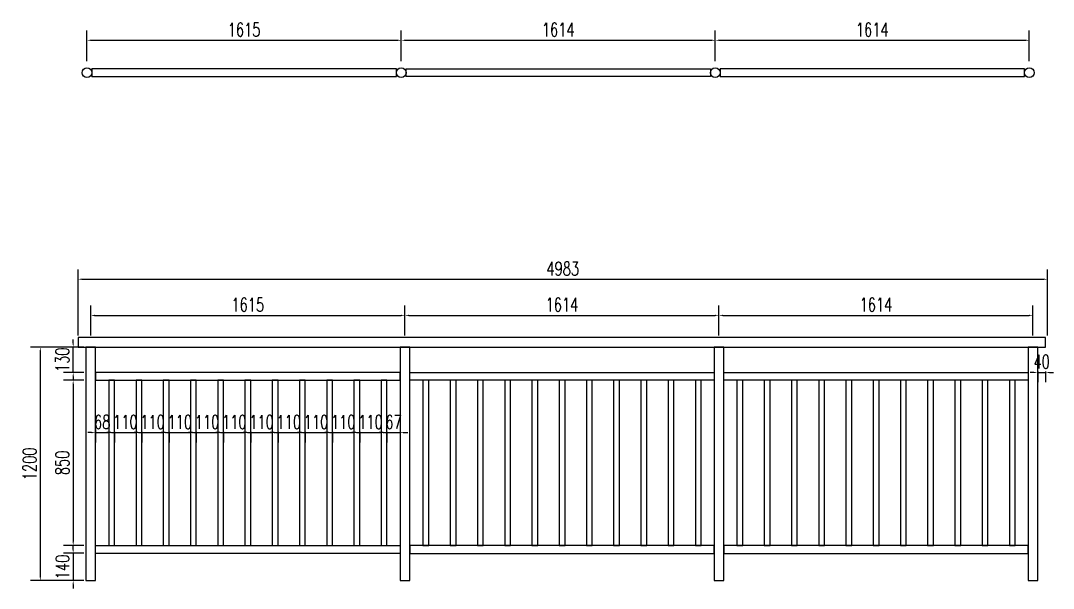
# Model space of a CAD drawing. Header units: millimetres. Extents: x -2430464 to 225692, y -180 to 1805330.
# Drawn here: x -1572827 to -1567519, y 614813 to 617731 of the extents above; entities that cross this region are included whole.
import ezdxf

# ---------------------------------------------------------------- set-up
doc = ezdxf.new("R2010")
doc.units = ezdxf.units.MM
doc.header["$LTSCALE"] = 1000
doc.layers.get('0').update_dxf_attribs({"linetype": 'CONTINUOUS'})
doc.layers.get('DEFPOINTS').update_dxf_attribs({"linetype": 'CONTINUOUS'})
for name, color, linetype in [('W-PLASTIC_RAILINGS塑木栏杆', 6, 'CONTINUOUS'), ('W-STEEL_FRAME钢架', 3, 'CONTINUOUS'), ('W-WOOD_FLOOR木地板', 30, 'CONTINUOUS')]:
    doc.layers.add(name, color=color, linetype=linetype)
doc.styles.add('STANDARD_T3', font='simplex.shx', dxfattribs={"width": 0.7, "bigfont": 'gbcbig.shx'})
doc.dimstyles.new('W&&20', dxfattribs={"dimtxt": 70, "dimasz": 20, "dimexe": 50, "dimexo": 60, "dimgap": 20, "dimtad": 1, "dimdec": 0, "dimzin": 0, "dimdsep": 46, "dimtxsty": 'STANDARD_T3', "dimcen": 0.09, "dimclrd": 1, "dimclre": 1, "dimclrt": 7, "dimazin": 2, "dimtfac": 1, "dimtdec": 0, "dimtix": 1, "dimtmove": 2, "dimatfit": 3, "dimfxl": 0, "dimtolj": 1, "dimtzin": 0, "dimarcsym": 0})

# ---------------------------------------------------------------- blocks, each defined once
blk = doc.blocks.new('*U595')
at = {"layer": 'W-PLASTIC_RAILINGS塑木栏杆'}
blk.add_lwpolyline([(-15, -420), (15, -420), (15, 430), (-15, 430)], close=True, dxfattribs=at)
blk = doc.blocks.new('*U596')
at = {"layer": 'W-PLASTIC_RAILINGS塑木栏杆', "color": 0, "linetype": 'ByBlock', "lineweight": -2, "transparency": 16777216}
for p in [(0, 0), (140, 0), (280, 0), (420, 0), (560, 0), (700, 0), (840, 0), (980, 0), (1120, 0), (1260, 0), (1400, 0)]:
    blk.add_blockref('*U595', p, dxfattribs=at)
blk = doc.blocks.new('*D598')
at = {"layer": 'DEFPOINTS', "color": 0, "transparency": 16777216}
for p in [(-1572531.9, 616052.8), (-1572725.9, 614852.8), (-1572491.9, 614852.8)]:
    blk.add_point(p, dxfattribs=at)
at = {"layer": 'W-WOOD_FLOOR木地板', "color": 1, "lineweight": -2, "transparency": 16777216}
for p, q in [((-1572591.9, 616052.8), (-1572775.9, 616052.8)), ((-1572725.9, 616032.8), (-1572725.9, 614872.8)), ((-1572551.9, 614852.8), (-1572775.9, 614852.8))]:
    blk.add_line(p, q, dxfattribs=at)
at = {"layer": 'W-WOOD_FLOOR木地板', "color": 1, "transparency": 16777216}
for points in [[(-1572729.2, 616032.8), (-1572722.6, 616032.8), (-1572725.9, 616052.8)], [(-1572729.2, 614872.8), (-1572722.6, 614872.8), (-1572725.9, 614852.8)]]:
    blk.add_solid(points, dxfattribs=at)
at = {"layer": 'W-WOOD_FLOOR木地板', "color": 7, "transparency": 16777216, "insert": (-1572780.9, 615452.8), "char_height": 70, "attachment_point": 5, "rotation": 90, "style": 'STANDARD_T3'}
blk.add_mtext('\\A1;1200', dxfattribs=at)
blk = doc.blocks.new('*D599')
at = {"layer": 'DEFPOINTS', "color": 0, "transparency": 16777216}
for p in [(-1572441.9, 615882.8), (-1572556.9, 615032.8), (-1572441.9, 615032.8)]:
    blk.add_point(p, dxfattribs=at)
at = {"layer": 'W-WOOD_FLOOR木地板', "color": 1, "lineweight": -2, "transparency": 16777216}
for p, q in [((-1572501.9, 615882.8), (-1572606.9, 615882.8)), ((-1572556.9, 615862.8), (-1572556.9, 615052.8)), ((-1572501.9, 615032.8), (-1572606.9, 615032.8))]:
    blk.add_line(p, q, dxfattribs=at)
at = {"layer": 'W-WOOD_FLOOR木地板', "color": 1, "transparency": 16777216}
for points in [[(-1572560.2, 615862.8), (-1572553.6, 615862.8), (-1572556.9, 615882.8)], [(-1572560.2, 615052.8), (-1572553.6, 615052.8), (-1572556.9, 615032.8)]]:
    blk.add_solid(points, dxfattribs=at)
at = {"layer": 'W-WOOD_FLOOR木地板', "color": 7, "transparency": 16777216, "insert": (-1572611.9, 615457.8), "char_height": 70, "attachment_point": 5, "rotation": 90, "style": 'STANDARD_T3'}
blk.add_mtext('\\A1;850', dxfattribs=at)
blk = doc.blocks.new('*D597')
at = {"layer": 'DEFPOINTS', "color": 0, "transparency": 16777216}
for p in [(-1572556.9, 616052.8), (-1572441.9, 616052.8), (-1572441.9, 615922.8)]:
    blk.add_point(p, dxfattribs=at)
at = {"layer": 'W-WOOD_FLOOR木地板', "color": 1, "lineweight": -2, "transparency": 16777216}
for p, q in [((-1572556.9, 616072.8), (-1572556.9, 616092.8)), ((-1572501.9, 616052.8), (-1572606.9, 616052.8)), ((-1572556.9, 615922.8), (-1572556.9, 616052.8)), ((-1572501.9, 615922.8), (-1572606.9, 615922.8)), ((-1572556.9, 615902.8), (-1572556.9, 615882.8))]:
    blk.add_line(p, q, dxfattribs=at)
at = {"layer": 'W-WOOD_FLOOR木地板', "color": 1, "transparency": 16777216}
for points in [[(-1572560.2, 616072.8), (-1572553.6, 616072.8), (-1572556.9, 616052.8)], [(-1572560.2, 615902.8), (-1572553.6, 615902.8), (-1572556.9, 615922.8)]]:
    blk.add_solid(points, dxfattribs=at)
at = {"layer": 'W-WOOD_FLOOR木地板', "color": 7, "transparency": 16777216, "insert": (-1572611.9, 615987.8), "char_height": 70, "attachment_point": 5, "rotation": 90, "style": 'STANDARD_T3'}
blk.add_mtext('\\A1;130', dxfattribs=at)
blk = doc.blocks.new('*D600')
at = {"layer": 'DEFPOINTS', "color": 0, "transparency": 16777216}
for p in [(-1572441.9, 614992.8), (-1572556.8, 614852.8), (-1572441.9, 614852.8)]:
    blk.add_point(p, dxfattribs=at)
at = {"layer": 'W-WOOD_FLOOR木地板', "color": 1, "lineweight": -2, "transparency": 16777216}
for p, q in [((-1572556.8, 615012.8), (-1572556.8, 615032.8)), ((-1572501.9, 614992.8), (-1572606.8, 614992.8)), ((-1572556.8, 614992.8), (-1572556.8, 614852.8)), ((-1572501.9, 614852.8), (-1572606.8, 614852.8)), ((-1572556.8, 614832.8), (-1572556.8, 614812.8))]:
    blk.add_line(p, q, dxfattribs=at)
at = {"layer": 'W-WOOD_FLOOR木地板', "color": 1, "transparency": 16777216}
for points in [[(-1572560.2, 615012.8), (-1572553.5, 615012.8), (-1572556.8, 614992.8)], [(-1572560.2, 614832.8), (-1572553.5, 614832.8), (-1572556.8, 614852.8)]]:
    blk.add_solid(points, dxfattribs=at)
at = {"layer": 'W-WOOD_FLOOR木地板', "color": 7, "transparency": 16777216, "insert": (-1572611.8, 614922.8), "char_height": 70, "attachment_point": 5, "rotation": 90, "style": 'STANDARD_T3'}
blk.add_mtext('\\A1;140', dxfattribs=at)
blk = doc.blocks.new('*D601')
at = {"layer": 'DEFPOINTS', "color": 0, "transparency": 16777216}
for p in [(-1570851.9, 616216.3), (-1572466.9, 616052.8), (-1570851.9, 616052.8)]:
    blk.add_point(p, dxfattribs=at)
at = {"layer": 'W-WOOD_FLOOR木地板', "color": 1, "lineweight": -2, "transparency": 16777216}
for p, q in [((-1572466.9, 616112.8), (-1572466.9, 616266.3)), ((-1570851.9, 616112.8), (-1570851.9, 616266.3)), ((-1572446.9, 616216.3), (-1570871.9, 616216.3))]:
    blk.add_line(p, q, dxfattribs=at)
at = {"layer": 'W-WOOD_FLOOR木地板', "color": 1, "transparency": 16777216}
for points in [[(-1572446.9, 616219.6), (-1572446.9, 616212.9), (-1572466.9, 616216.3)], [(-1570871.9, 616219.6), (-1570871.9, 616212.9), (-1570851.9, 616216.3)]]:
    blk.add_solid(points, dxfattribs=at)
at = {"layer": 'W-WOOD_FLOOR木地板', "color": 7, "transparency": 16777216, "insert": (-1571659.4, 616271.3), "char_height": 70, "attachment_point": 5, "style": 'STANDARD_T3'}
blk.add_mtext('\\A1;1615', dxfattribs=at)
blk = doc.blocks.new('*D602')
at = {"layer": 'DEFPOINTS', "color": 0, "transparency": 16777216}
for p in [(-1569237.9, 616216.3), (-1570851.9, 616052.8), (-1569237.9, 616052.8)]:
    blk.add_point(p, dxfattribs=at)
at = {"layer": 'W-WOOD_FLOOR木地板', "color": 1, "lineweight": -2, "transparency": 16777216}
for p, q in [((-1570851.9, 616112.8), (-1570851.9, 616266.3)), ((-1569237.9, 616112.8), (-1569237.9, 616266.3)), ((-1570831.9, 616216.3), (-1569257.9, 616216.3))]:
    blk.add_line(p, q, dxfattribs=at)
at = {"layer": 'W-WOOD_FLOOR木地板', "color": 1, "transparency": 16777216}
for points in [[(-1570831.9, 616219.6), (-1570831.9, 616212.9), (-1570851.9, 616216.3)], [(-1569257.9, 616219.6), (-1569257.9, 616212.9), (-1569237.9, 616216.3)]]:
    blk.add_solid(points, dxfattribs=at)
at = {"layer": 'W-WOOD_FLOOR木地板', "color": 7, "transparency": 16777216, "insert": (-1570044.9, 616271.3), "char_height": 70, "attachment_point": 5, "style": 'STANDARD_T3'}
blk.add_mtext('\\A1;1614', dxfattribs=at)
blk = doc.blocks.new('*D603')
at = {"layer": 'DEFPOINTS', "color": 0, "transparency": 16777216}
for p in [(-1567623.9, 616216.3), (-1569237.9, 616052.8), (-1567623.9, 616052.8)]:
    blk.add_point(p, dxfattribs=at)
at = {"layer": 'W-WOOD_FLOOR木地板', "color": 1, "lineweight": -2, "transparency": 16777216}
for p, q in [((-1569237.9, 616112.8), (-1569237.9, 616266.3)), ((-1567623.9, 616112.8), (-1567623.9, 616266.3)), ((-1569217.9, 616216.3), (-1567643.9, 616216.3))]:
    blk.add_line(p, q, dxfattribs=at)
at = {"layer": 'W-WOOD_FLOOR木地板', "color": 1, "transparency": 16777216}
for points in [[(-1569217.9, 616219.6), (-1569217.9, 616212.9), (-1569237.9, 616216.3)], [(-1567643.9, 616219.6), (-1567643.9, 616212.9), (-1567623.9, 616216.3)]]:
    blk.add_solid(points, dxfattribs=at)
at = {"layer": 'W-WOOD_FLOOR木地板', "color": 7, "transparency": 16777216, "insert": (-1568430.9, 616271.3), "char_height": 70, "attachment_point": 5, "style": 'STANDARD_T3'}
blk.add_mtext('\\A1;1614', dxfattribs=at)
blk = doc.blocks.new('*D604')
at = {"layer": 'DEFPOINTS', "color": 0, "transparency": 16777216}
for p in [(-1572441.9, 615690.3), (-1572373.9, 615690.3), (-1572373.9, 615613.3)]:
    blk.add_point(p, dxfattribs=at)
at = {"layer": 'W-WOOD_FLOOR木地板', "color": 1, "lineweight": -2, "transparency": 16777216}
for p, q in [((-1572441.9, 615630.3), (-1572441.9, 615563.3)), ((-1572373.9, 615630.3), (-1572373.9, 615563.3)), ((-1572461.9, 615613.3), (-1572481.9, 615613.3)), ((-1572441.9, 615613.3), (-1572373.9, 615613.3)), ((-1572353.9, 615613.3), (-1572333.9, 615613.3))]:
    blk.add_line(p, q, dxfattribs=at)
at = {"layer": 'W-WOOD_FLOOR木地板', "color": 1, "transparency": 16777216}
for points in [[(-1572461.9, 615616.6), (-1572461.9, 615609.9), (-1572441.9, 615613.3)], [(-1572353.9, 615616.6), (-1572353.9, 615609.9), (-1572373.9, 615613.3)]]:
    blk.add_solid(points, dxfattribs=at)
at = {"layer": 'W-WOOD_FLOOR木地板', "color": 7, "transparency": 16777216, "insert": (-1572407.9, 615668.3), "char_height": 70, "attachment_point": 5, "style": 'STANDARD_T3'}
blk.add_mtext('\\A1;68', dxfattribs=at)
blk = doc.blocks.new('*D912')
at = {"color": 1, "lineweight": -2, "transparency": 16777216}
for p, q in [((-1572343.9, 615618.3), (-1572343.9, 615563.3)), ((-1572233.9, 615618.3), (-1572233.9, 615563.3)), ((-1572363.9, 615613.3), (-1572383.9, 615613.3)), ((-1572343.9, 615613.3), (-1572233.9, 615613.3)), ((-1572213.9, 615613.3), (-1572193.9, 615613.3))]:
    blk.add_line(p, q, dxfattribs=at)
at = {"color": 1, "transparency": 16777216}
for points in [[(-1572363.9, 615616.6), (-1572363.9, 615609.9), (-1572343.9, 615613.3)], [(-1572213.9, 615616.6), (-1572213.9, 615609.9), (-1572233.9, 615613.3)]]:
    blk.add_solid(points, dxfattribs=at)
at = {"layer": 'DEFPOINTS', "color": 0, "transparency": 16777216}
for p in [(-1572343.9, 615729), (-1572233.9, 615729), (-1572233.9, 615613.3)]:
    blk.add_point(p, dxfattribs=at)
at = {"color": 7, "transparency": 16777216, "insert": (-1572288.9, 615668.3), "char_height": 70, "attachment_point": 5, "style": 'STANDARD_T3'}
blk.add_mtext('\\A1;110', dxfattribs=at)
blk = doc.blocks.new('*D913')
at = {"color": 1, "lineweight": -2, "transparency": 16777216}
for p, q in [((-1570943.9, 615618.3), (-1570943.9, 615563.3)), ((-1570876.9, 615618.3), (-1570876.9, 615563.3)), ((-1570963.9, 615613.3), (-1570983.9, 615613.3)), ((-1570943.9, 615613.3), (-1570876.9, 615613.3)), ((-1570856.9, 615613.3), (-1570836.9, 615613.3))]:
    blk.add_line(p, q, dxfattribs=at)
at = {"color": 1, "transparency": 16777216}
for points in [[(-1570963.9, 615616.6), (-1570963.9, 615609.9), (-1570943.9, 615613.3)], [(-1570856.9, 615616.6), (-1570856.9, 615609.9), (-1570876.9, 615613.3)]]:
    blk.add_solid(points, dxfattribs=at)
at = {"layer": 'DEFPOINTS', "color": 0, "transparency": 16777216}
for p in [(-1570943.9, 615729), (-1570876.9, 615729), (-1570876.9, 615613.3)]:
    blk.add_point(p, dxfattribs=at)
at = {"color": 7, "transparency": 16777216, "insert": (-1570910.4, 615668.3), "char_height": 70, "attachment_point": 5, "style": 'STANDARD_T3'}
blk.add_mtext('\\A1;67', dxfattribs=at)
blk = doc.blocks.new('*D2096')
at = {"layer": 'DEFPOINTS', "color": 0, "transparency": 16777216}
for p in [(-1567548.9, 616402), (-1572531.9, 616052.8), (-1567548.9, 616052.8)]:
    blk.add_point(p, dxfattribs=at)
at = {"layer": 'W-WOOD_FLOOR木地板', "color": 1, "lineweight": -2, "transparency": 16777216}
for p, q in [((-1572531.9, 616112.8), (-1572531.9, 616452)), ((-1567548.9, 616112.8), (-1567548.9, 616452)), ((-1572511.9, 616402), (-1567568.9, 616402))]:
    blk.add_line(p, q, dxfattribs=at)
at = {"layer": 'W-WOOD_FLOOR木地板', "color": 1, "transparency": 16777216}
for points in [[(-1572511.9, 616405.3), (-1572511.9, 616398.6), (-1572531.9, 616402)], [(-1567568.9, 616405.3), (-1567568.9, 616398.6), (-1567548.9, 616402)]]:
    blk.add_solid(points, dxfattribs=at)
at = {"layer": 'W-WOOD_FLOOR木地板', "color": 7, "transparency": 16777216, "insert": (-1570040.4, 616457), "char_height": 70, "attachment_point": 5, "style": 'STANDARD_T3'}
blk.add_mtext('\\A1;4983', dxfattribs=at)
blk = doc.blocks.new('*D2097')
at = {"color": 1, "lineweight": -2, "transparency": 16777216}
for p, q in [((-1567618.9, 615922.8), (-1567638.9, 615922.8)), ((-1567598.9, 615927.8), (-1567598.9, 615872.8)), ((-1567598.9, 615922.8), (-1567558.9, 615922.8)), ((-1567558.9, 615927.8), (-1567558.9, 615872.8)), ((-1567538.9, 615922.8), (-1567518.9, 615922.8))]:
    blk.add_line(p, q, dxfattribs=at)
at = {"color": 1, "transparency": 16777216}
for points in [[(-1567618.9, 615926.1), (-1567618.9, 615919.4), (-1567598.9, 615922.8)], [(-1567538.9, 615926.1), (-1567538.9, 615919.4), (-1567558.9, 615922.8)]]:
    blk.add_solid(points, dxfattribs=at)
at = {"layer": 'DEFPOINTS', "color": 0, "transparency": 16777216}
for p in [(-1567598.9, 616052.8), (-1567558.9, 616052.8), (-1567558.9, 615922.8)]:
    blk.add_point(p, dxfattribs=at)
at = {"color": 7, "transparency": 16777216, "insert": (-1567578.9, 615977.8), "char_height": 70, "attachment_point": 5, "style": 'STANDARD_T3'}
blk.add_mtext('\\A1;40', dxfattribs=at)
blk = doc.blocks.new('*D2221')
at = {"layer": 'DEFPOINTS', "color": 0, "transparency": 16777216}
for p in [(-1570870.9, 617630.6), (-1572485.9, 617463.9), (-1570870.9, 617463.9)]:
    blk.add_point(p, dxfattribs=at)
at = {"layer": 'W-STEEL_FRAME钢架', "color": 1, "lineweight": -2, "transparency": 16777216}
for p, q in [((-1572485.9, 617523.9), (-1572485.9, 617680.6)), ((-1570870.9, 617523.9), (-1570870.9, 617680.6)), ((-1572465.9, 617630.6), (-1570890.9, 617630.6))]:
    blk.add_line(p, q, dxfattribs=at)
at = {"layer": 'W-STEEL_FRAME钢架', "color": 1, "transparency": 16777216}
for points in [[(-1572465.9, 617633.9), (-1572465.9, 617627.2), (-1572485.9, 617630.6)], [(-1570890.9, 617633.9), (-1570890.9, 617627.2), (-1570870.9, 617630.6)]]:
    blk.add_solid(points, dxfattribs=at)
at = {"layer": 'W-STEEL_FRAME钢架', "color": 7, "transparency": 16777216, "insert": (-1571678.4, 617685.6), "char_height": 70, "attachment_point": 5, "style": 'STANDARD_T3'}
blk.add_mtext('\\A1;1615', dxfattribs=at)
blk = doc.blocks.new('*D2222')
at = {"layer": 'DEFPOINTS', "color": 0, "transparency": 16777216}
for p in [(-1569256.9, 617630.6), (-1570870.9, 617463.9), (-1569256.9, 617463.9)]:
    blk.add_point(p, dxfattribs=at)
at = {"layer": 'W-STEEL_FRAME钢架', "color": 1, "lineweight": -2, "transparency": 16777216}
for p, q in [((-1570870.9, 617523.9), (-1570870.9, 617680.6)), ((-1569256.9, 617523.9), (-1569256.9, 617680.6)), ((-1570850.9, 617630.6), (-1569276.9, 617630.6))]:
    blk.add_line(p, q, dxfattribs=at)
at = {"layer": 'W-STEEL_FRAME钢架', "color": 1, "transparency": 16777216}
for points in [[(-1570850.9, 617633.9), (-1570850.9, 617627.2), (-1570870.9, 617630.6)], [(-1569276.9, 617633.9), (-1569276.9, 617627.2), (-1569256.9, 617630.6)]]:
    blk.add_solid(points, dxfattribs=at)
at = {"layer": 'W-STEEL_FRAME钢架', "color": 7, "transparency": 16777216, "insert": (-1570063.9, 617685.6), "char_height": 70, "attachment_point": 5, "style": 'STANDARD_T3'}
blk.add_mtext('\\A1;1614', dxfattribs=at)
blk = doc.blocks.new('*D2223')
at = {"layer": 'DEFPOINTS', "color": 0, "transparency": 16777216}
for p in [(-1567642.9, 617630.6), (-1569256.9, 617463.9), (-1567642.9, 617463.9)]:
    blk.add_point(p, dxfattribs=at)
at = {"layer": 'W-STEEL_FRAME钢架', "color": 1, "lineweight": -2, "transparency": 16777216}
for p, q in [((-1569256.9, 617523.9), (-1569256.9, 617680.6)), ((-1567642.9, 617523.9), (-1567642.9, 617680.6)), ((-1569236.9, 617630.6), (-1567662.9, 617630.6))]:
    blk.add_line(p, q, dxfattribs=at)
at = {"layer": 'W-STEEL_FRAME钢架', "color": 1, "transparency": 16777216}
for points in [[(-1569236.9, 617633.9), (-1569236.9, 617627.2), (-1569256.9, 617630.6)], [(-1567662.9, 617633.9), (-1567662.9, 617627.2), (-1567642.9, 617630.6)]]:
    blk.add_solid(points, dxfattribs=at)
at = {"layer": 'W-STEEL_FRAME钢架', "color": 7, "transparency": 16777216, "insert": (-1568449.9, 617685.6), "char_height": 70, "attachment_point": 5, "style": 'STANDARD_T3'}
blk.add_mtext('\\A1;1614', dxfattribs=at)
blk = doc.blocks.new('*D2441')
at = {"color": 1, "lineweight": -2, "transparency": 16777216}
for p, q in [((-1572203.9, 615618.3), (-1572203.9, 615563.3)), ((-1572093.9, 615618.3), (-1572093.9, 615563.3)), ((-1572223.9, 615613.3), (-1572243.9, 615613.3)), ((-1572203.9, 615613.3), (-1572093.9, 615613.3)), ((-1572073.9, 615613.3), (-1572053.9, 615613.3))]:
    blk.add_line(p, q, dxfattribs=at)
at = {"color": 1, "transparency": 16777216}
for points in [[(-1572223.9, 615616.6), (-1572223.9, 615609.9), (-1572203.9, 615613.3)], [(-1572073.9, 615616.6), (-1572073.9, 615609.9), (-1572093.9, 615613.3)]]:
    blk.add_solid(points, dxfattribs=at)
at = {"layer": 'DEFPOINTS', "color": 0, "transparency": 16777216}
for p in [(-1572203.9, 615729), (-1572093.9, 615729), (-1572093.9, 615613.3)]:
    blk.add_point(p, dxfattribs=at)
at = {"color": 7, "transparency": 16777216, "insert": (-1572148.9, 615668.3), "char_height": 70, "attachment_point": 5, "style": 'STANDARD_T3'}
blk.add_mtext('\\A1;110', dxfattribs=at)
blk = doc.blocks.new('*D2442')
at = {"color": 1, "lineweight": -2, "transparency": 16777216}
for p, q in [((-1572063.9, 615618.3), (-1572063.9, 615563.3)), ((-1571953.9, 615618.3), (-1571953.9, 615563.3)), ((-1572083.9, 615613.3), (-1572103.9, 615613.3)), ((-1572063.9, 615613.3), (-1571953.9, 615613.3)), ((-1571933.9, 615613.3), (-1571913.9, 615613.3))]:
    blk.add_line(p, q, dxfattribs=at)
at = {"color": 1, "transparency": 16777216}
for points in [[(-1572083.9, 615616.6), (-1572083.9, 615609.9), (-1572063.9, 615613.3)], [(-1571933.9, 615616.6), (-1571933.9, 615609.9), (-1571953.9, 615613.3)]]:
    blk.add_solid(points, dxfattribs=at)
at = {"layer": 'DEFPOINTS', "color": 0, "transparency": 16777216}
for p in [(-1572063.9, 615729), (-1571953.9, 615729), (-1571953.9, 615613.3)]:
    blk.add_point(p, dxfattribs=at)
at = {"color": 7, "transparency": 16777216, "insert": (-1572008.9, 615668.3), "char_height": 70, "attachment_point": 5, "style": 'STANDARD_T3'}
blk.add_mtext('\\A1;110', dxfattribs=at)
blk = doc.blocks.new('*D2443')
at = {"color": 1, "lineweight": -2, "transparency": 16777216}
for p, q in [((-1571923.9, 615618.3), (-1571923.9, 615563.3)), ((-1571813.9, 615618.3), (-1571813.9, 615563.3)), ((-1571943.9, 615613.3), (-1571963.9, 615613.3)), ((-1571923.9, 615613.3), (-1571813.9, 615613.3)), ((-1571793.9, 615613.3), (-1571773.9, 615613.3))]:
    blk.add_line(p, q, dxfattribs=at)
at = {"color": 1, "transparency": 16777216}
for points in [[(-1571943.9, 615616.6), (-1571943.9, 615609.9), (-1571923.9, 615613.3)], [(-1571793.9, 615616.6), (-1571793.9, 615609.9), (-1571813.9, 615613.3)]]:
    blk.add_solid(points, dxfattribs=at)
at = {"layer": 'DEFPOINTS', "color": 0, "transparency": 16777216}
for p in [(-1571923.9, 615729), (-1571813.9, 615729), (-1571813.9, 615613.3)]:
    blk.add_point(p, dxfattribs=at)
at = {"color": 7, "transparency": 16777216, "insert": (-1571868.9, 615668.3), "char_height": 70, "attachment_point": 5, "style": 'STANDARD_T3'}
blk.add_mtext('\\A1;110', dxfattribs=at)
blk = doc.blocks.new('*D2444')
at = {"color": 1, "lineweight": -2, "transparency": 16777216}
for p, q in [((-1571783.9, 615618.3), (-1571783.9, 615563.3)), ((-1571673.9, 615618.3), (-1571673.9, 615563.3)), ((-1571803.9, 615613.3), (-1571823.9, 615613.3)), ((-1571783.9, 615613.3), (-1571673.9, 615613.3)), ((-1571653.9, 615613.3), (-1571633.9, 615613.3))]:
    blk.add_line(p, q, dxfattribs=at)
at = {"color": 1, "transparency": 16777216}
for points in [[(-1571803.9, 615616.6), (-1571803.9, 615609.9), (-1571783.9, 615613.3)], [(-1571653.9, 615616.6), (-1571653.9, 615609.9), (-1571673.9, 615613.3)]]:
    blk.add_solid(points, dxfattribs=at)
at = {"layer": 'DEFPOINTS', "color": 0, "transparency": 16777216}
for p in [(-1571783.9, 615729), (-1571673.9, 615729), (-1571673.9, 615613.3)]:
    blk.add_point(p, dxfattribs=at)
at = {"color": 7, "transparency": 16777216, "insert": (-1571728.9, 615668.3), "char_height": 70, "attachment_point": 5, "style": 'STANDARD_T3'}
blk.add_mtext('\\A1;110', dxfattribs=at)
blk = doc.blocks.new('*D2445')
at = {"color": 1, "lineweight": -2, "transparency": 16777216}
for p, q in [((-1571643.9, 615618.3), (-1571643.9, 615563.3)), ((-1571533.9, 615618.3), (-1571533.9, 615563.3)), ((-1571663.9, 615613.3), (-1571683.9, 615613.3)), ((-1571643.9, 615613.3), (-1571533.9, 615613.3)), ((-1571513.9, 615613.3), (-1571493.9, 615613.3))]:
    blk.add_line(p, q, dxfattribs=at)
at = {"color": 1, "transparency": 16777216}
for points in [[(-1571663.9, 615616.6), (-1571663.9, 615609.9), (-1571643.9, 615613.3)], [(-1571513.9, 615616.6), (-1571513.9, 615609.9), (-1571533.9, 615613.3)]]:
    blk.add_solid(points, dxfattribs=at)
at = {"layer": 'DEFPOINTS', "color": 0, "transparency": 16777216}
for p in [(-1571643.9, 615729), (-1571533.9, 615729), (-1571533.9, 615613.3)]:
    blk.add_point(p, dxfattribs=at)
at = {"color": 7, "transparency": 16777216, "insert": (-1571588.9, 615668.3), "char_height": 70, "attachment_point": 5, "style": 'STANDARD_T3'}
blk.add_mtext('\\A1;110', dxfattribs=at)
blk = doc.blocks.new('*D2446')
at = {"color": 1, "lineweight": -2, "transparency": 16777216}
for p, q in [((-1571503.9, 615618.3), (-1571503.9, 615563.3)), ((-1571393.9, 615618.3), (-1571393.9, 615563.3)), ((-1571523.9, 615613.3), (-1571543.9, 615613.3)), ((-1571503.9, 615613.3), (-1571393.9, 615613.3)), ((-1571373.9, 615613.3), (-1571353.9, 615613.3))]:
    blk.add_line(p, q, dxfattribs=at)
at = {"color": 1, "transparency": 16777216}
for points in [[(-1571523.9, 615616.6), (-1571523.9, 615609.9), (-1571503.9, 615613.3)], [(-1571373.9, 615616.6), (-1571373.9, 615609.9), (-1571393.9, 615613.3)]]:
    blk.add_solid(points, dxfattribs=at)
at = {"layer": 'DEFPOINTS', "color": 0, "transparency": 16777216}
for p in [(-1571503.9, 615729), (-1571393.9, 615729), (-1571393.9, 615613.3)]:
    blk.add_point(p, dxfattribs=at)
at = {"color": 7, "transparency": 16777216, "insert": (-1571448.9, 615668.3), "char_height": 70, "attachment_point": 5, "style": 'STANDARD_T3'}
blk.add_mtext('\\A1;110', dxfattribs=at)
blk = doc.blocks.new('*D2447')
at = {"color": 1, "lineweight": -2, "transparency": 16777216}
for p, q in [((-1571363.9, 615618.3), (-1571363.9, 615563.3)), ((-1571253.9, 615618.3), (-1571253.9, 615563.3)), ((-1571383.9, 615613.3), (-1571403.9, 615613.3)), ((-1571363.9, 615613.3), (-1571253.9, 615613.3)), ((-1571233.9, 615613.3), (-1571213.9, 615613.3))]:
    blk.add_line(p, q, dxfattribs=at)
at = {"color": 1, "transparency": 16777216}
for points in [[(-1571383.9, 615616.6), (-1571383.9, 615609.9), (-1571363.9, 615613.3)], [(-1571233.9, 615616.6), (-1571233.9, 615609.9), (-1571253.9, 615613.3)]]:
    blk.add_solid(points, dxfattribs=at)
at = {"layer": 'DEFPOINTS', "color": 0, "transparency": 16777216}
for p in [(-1571363.9, 615729), (-1571253.9, 615729), (-1571253.9, 615613.3)]:
    blk.add_point(p, dxfattribs=at)
at = {"color": 7, "transparency": 16777216, "insert": (-1571308.9, 615668.3), "char_height": 70, "attachment_point": 5, "style": 'STANDARD_T3'}
blk.add_mtext('\\A1;110', dxfattribs=at)
blk = doc.blocks.new('*D2448')
at = {"color": 1, "lineweight": -2, "transparency": 16777216}
for p, q in [((-1571223.9, 615618.3), (-1571223.9, 615563.3)), ((-1571113.9, 615618.3), (-1571113.9, 615563.3)), ((-1571243.9, 615613.3), (-1571263.9, 615613.3)), ((-1571223.9, 615613.3), (-1571113.9, 615613.3)), ((-1571093.9, 615613.3), (-1571073.9, 615613.3))]:
    blk.add_line(p, q, dxfattribs=at)
at = {"color": 1, "transparency": 16777216}
for points in [[(-1571243.9, 615616.6), (-1571243.9, 615609.9), (-1571223.9, 615613.3)], [(-1571093.9, 615616.6), (-1571093.9, 615609.9), (-1571113.9, 615613.3)]]:
    blk.add_solid(points, dxfattribs=at)
at = {"layer": 'DEFPOINTS', "color": 0, "transparency": 16777216}
for p in [(-1571223.9, 615729), (-1571113.9, 615729), (-1571113.9, 615613.3)]:
    blk.add_point(p, dxfattribs=at)
at = {"color": 7, "transparency": 16777216, "insert": (-1571168.9, 615668.3), "char_height": 70, "attachment_point": 5, "style": 'STANDARD_T3'}
blk.add_mtext('\\A1;110', dxfattribs=at)
blk = doc.blocks.new('*D2449')
at = {"color": 1, "lineweight": -2, "transparency": 16777216}
for p, q in [((-1571083.9, 615618.3), (-1571083.9, 615563.3)), ((-1570973.9, 615618.3), (-1570973.9, 615563.3)), ((-1571103.9, 615613.3), (-1571123.9, 615613.3)), ((-1571083.9, 615613.3), (-1570973.9, 615613.3)), ((-1570953.9, 615613.3), (-1570933.9, 615613.3))]:
    blk.add_line(p, q, dxfattribs=at)
at = {"color": 1, "transparency": 16777216}
for points in [[(-1571103.9, 615616.6), (-1571103.9, 615609.9), (-1571083.9, 615613.3)], [(-1570953.9, 615616.6), (-1570953.9, 615609.9), (-1570973.9, 615613.3)]]:
    blk.add_solid(points, dxfattribs=at)
at = {"layer": 'DEFPOINTS', "color": 0, "transparency": 16777216}
for p in [(-1571083.9, 615729), (-1570973.9, 615729), (-1570973.9, 615613.3)]:
    blk.add_point(p, dxfattribs=at)
at = {"color": 7, "transparency": 16777216, "insert": (-1571028.9, 615668.3), "char_height": 70, "attachment_point": 5, "style": 'STANDARD_T3'}
blk.add_mtext('\\A1;110', dxfattribs=at)
blk = doc.blocks.new('*U2450')
at = {"layer": 'W-PLASTIC_RAILINGS塑木栏杆'}
blk.add_lwpolyline([(-15, -420), (15, -420), (15, 430), (-15, 430)], close=True, dxfattribs=at)
blk = doc.blocks.new('*U2451')
at = {"layer": 'W-PLASTIC_RAILINGS塑木栏杆', "color": 0, "linetype": 'ByBlock', "lineweight": -2, "transparency": 16777216}
for p in [(0, 0), (140, 0), (280, 0), (420, 0), (560, 0), (700, 0), (840, 0), (980, 0), (1120, 0), (1260, 0), (1400, 0)]:
    blk.add_blockref('*U2450', p, dxfattribs=at)
blk = doc.blocks.new('*U2452')
at = {"layer": 'W-PLASTIC_RAILINGS塑木栏杆'}
blk.add_lwpolyline([(-15, -420), (15, -420), (15, 430), (-15, 430)], close=True, dxfattribs=at)
blk = doc.blocks.new('*U2453')
at = {"layer": 'W-PLASTIC_RAILINGS塑木栏杆', "color": 0, "linetype": 'ByBlock', "lineweight": -2, "transparency": 16777216}
for p in [(0, 0), (140, 0), (280, 0), (420, 0), (560, 0), (700, 0), (840, 0), (980, 0), (1120, 0), (1260, 0), (1400, 0)]:
    blk.add_blockref('*U2452', p, dxfattribs=at)

msp = doc.modelspace()

# ---------------------------------------------------------------- linework, layer by layer
at = {"layer": 'W-PLASTIC_RAILINGS塑木栏杆'}
for points in [[(-1572460.87, 617443.88), (-1570895.87, 617443.88), (-1570895.87, 617483.88), (-1572460.87, 617483.88)], [(-1569281.87, 617443.88), (-1570845.87, 617443.88), (-1570845.87, 617483.88), (-1569281.87, 617483.88)], [(-1569231.87, 617443.88), (-1567667.87, 617443.88), (-1567667.87, 617483.88), (-1569231.87, 617483.88)], [(-1572531.91, 616052.76), (-1567558.91, 616052.76), (-1567558.91, 616102.76), (-1572531.91, 616102.76)], [(-1572491.91, 614852.76), (-1572441.91, 614852.76), (-1572441.91, 616052.76), (-1572491.91, 616052.76)], [(-1570876.91, 614852.76), (-1570826.91, 614852.76), (-1570826.91, 616052.76), (-1570876.91, 616052.76)], [(-1569262.91, 614852.76), (-1569212.91, 614852.76), (-1569212.91, 616052.76), (-1569262.91, 616052.76)], [(-1567648.91, 614852.76), (-1567598.91, 614852.76), (-1567598.91, 616052.76), (-1567648.91, 616052.76)], [(-1572441.91, 615882.76), (-1570876.91, 615882.76), (-1570876.91, 615922.76), (-1572441.91, 615922.76)], [(-1569262.91, 615882.76), (-1570826.91, 615882.76), (-1570826.91, 615922.76), (-1569262.91, 615922.76)], [(-1567648.91, 615882.76), (-1569212.91, 615882.76), (-1569212.91, 615922.76), (-1567648.91, 615922.76)], [(-1572441.91, 615032.76), (-1570876.91, 615032.76), (-1570876.91, 614992.76), (-1572441.91, 614992.76)], [(-1569262.91, 615032.76), (-1570826.91, 615032.76), (-1570826.91, 614992.76), (-1569262.91, 614992.76)], [(-1567648.91, 615032.76), (-1569212.91, 615032.76), (-1569212.91, 614992.76), (-1567648.91, 614992.76)]]:
    msp.add_lwpolyline(points, close=True, dxfattribs=at)
for centre in [(-1572485.87, 617463.88), (-1570870.87, 617463.88), (-1569256.87, 617463.88), (-1567642.87, 617463.88)]:
    msp.add_circle(centre, 25, dxfattribs=at)

# ---------------------------------------------------------------- block references
for name, p in [('*U596', (-1572358.91, 615452.76)), ('*U2451', (-1570743.91, 615452.76)), ('*U2453', (-1569129.91, 615452.76))]:
    msp.add_blockref(name, p, dxfattribs=at)

# ---------------------------------------------------------------- dimensions: what is measured, and where the dimension line sits
at = {"color": 1}
for base, p1, p2, picture, middle in [((-1567558.91, 615922.76), (-1567598.91, 616052.76), (-1567558.91, 616052.76), '*D2097', (-1567578.91, 615977.76)), ((-1572233.91, 615613.26), (-1572343.91, 615729), (-1572233.91, 615729), '*D912', (-1572288.91, 615668.26)), ((-1572093.91, 615613.26), (-1572203.91, 615729), (-1572093.91, 615729), '*D2441', (-1572148.91, 615668.26)), ((-1571953.91, 615613.26), (-1572063.91, 615729), (-1571953.91, 615729), '*D2442', (-1572008.91, 615668.26)), ((-1571813.91, 615613.26), (-1571923.91, 615729), (-1571813.91, 615729), '*D2443', (-1571868.91, 615668.26)), ((-1571673.91, 615613.26), (-1571783.91, 615729), (-1571673.91, 615729), '*D2444', (-1571728.91, 615668.26)), ((-1571533.91, 615613.26), (-1571643.91, 615729), (-1571533.91, 615729), '*D2445', (-1571588.91, 615668.26)), ((-1571393.91, 615613.26), (-1571503.91, 615729), (-1571393.91, 615729), '*D2446', (-1571448.91, 615668.26)), ((-1571253.91, 615613.26), (-1571363.91, 615729), (-1571253.91, 615729), '*D2447', (-1571308.91, 615668.26)), ((-1571113.91, 615613.26), (-1571223.91, 615729), (-1571113.91, 615729), '*D2448', (-1571168.91, 615668.26)), ((-1570973.91, 615613.26), (-1571083.91, 615729), (-1570973.91, 615729), '*D2449', (-1571028.91, 615668.26)), ((-1570876.91, 615613.26), (-1570943.91, 615729), (-1570876.91, 615729), '*D913', (-1570910.41, 615668.26))]:
    dim = msp.add_linear_dim(base=base, p1=p1, p2=p2, dimstyle='W&&20', override={"dimfxl": 5, "dimfxlon": 1, "dimarcsym": 2}, dxfattribs=at)
    dim.commit()
    dim.dimension.update_dxf_attribs({"geometry": picture, "text_midpoint": middle})
at = {"layer": 'W-STEEL_FRAME钢架'}
for base, p1, p2, picture, middle in [((-1570870.87, 617630.56), (-1572485.87, 617463.88), (-1570870.87, 617463.88), '*D2221', (-1571678.37, 617685.56)), ((-1569256.87, 617630.56), (-1570870.87, 617463.88), (-1569256.87, 617463.88), '*D2222', (-1570063.87, 617685.56)), ((-1567642.87, 617630.56), (-1569256.87, 617463.88), (-1567642.87, 617463.88), '*D2223', (-1568449.87, 617685.56))]:
    dim = msp.add_linear_dim(base=base, p1=p1, p2=p2, dimstyle='W&&20', dxfattribs=at)
    dim.commit()
    dim.dimension.update_dxf_attribs({"geometry": picture, "text_midpoint": middle})
at = {"layer": 'W-WOOD_FLOOR木地板'}
for base, p1, p2, picture, middle in [((-1567548.91, 616401.95), (-1572531.91, 616052.76), (-1567548.91, 616052.76), '*D2096', (-1570040.41, 616456.95)), ((-1570851.91, 616216.26), (-1572466.91, 616052.76), (-1570851.91, 616052.76), '*D601', (-1571659.41, 616271.26)), ((-1569237.91, 616216.26), (-1570851.91, 616052.76), (-1569237.91, 616052.76), '*D602', (-1570044.91, 616271.26)), ((-1567623.91, 616216.26), (-1569237.91, 616052.76), (-1567623.91, 616052.76), '*D603', (-1568430.91, 616271.26)), ((-1572373.91, 615613.26), (-1572441.91, 615690.26), (-1572373.91, 615690.26), '*D604', (-1572407.91, 615668.26))]:
    dim = msp.add_linear_dim(base=base, p1=p1, p2=p2, dimstyle='W&&20', dxfattribs=at)
    dim.commit()
    dim.dimension.update_dxf_attribs({"geometry": picture, "text_midpoint": middle})
for base, p1, p2, picture, middle in [((-1572556.91, 616052.76), (-1572441.91, 615922.76), (-1572441.91, 616052.76), '*D597', (-1572611.91, 615987.76)), ((-1572725.91, 614852.76), (-1572531.91, 616052.76), (-1572491.91, 614852.76), '*D598', (-1572780.91, 615452.76)), ((-1572556.91, 615032.76), (-1572441.91, 615882.76), (-1572441.91, 615032.76), '*D599', (-1572611.91, 615457.76)), ((-1572556.84, 614852.76), (-1572441.91, 614992.76), (-1572441.91, 614852.76), '*D600', (-1572611.84, 614922.76))]:
    dim = msp.add_linear_dim(base=base, p1=p1, p2=p2, angle=90, dimstyle='W&&20', dxfattribs=at)
    dim.commit()
    dim.dimension.update_dxf_attribs({"geometry": picture, "text_midpoint": middle})

doc.saveas('drawing.dxf')
